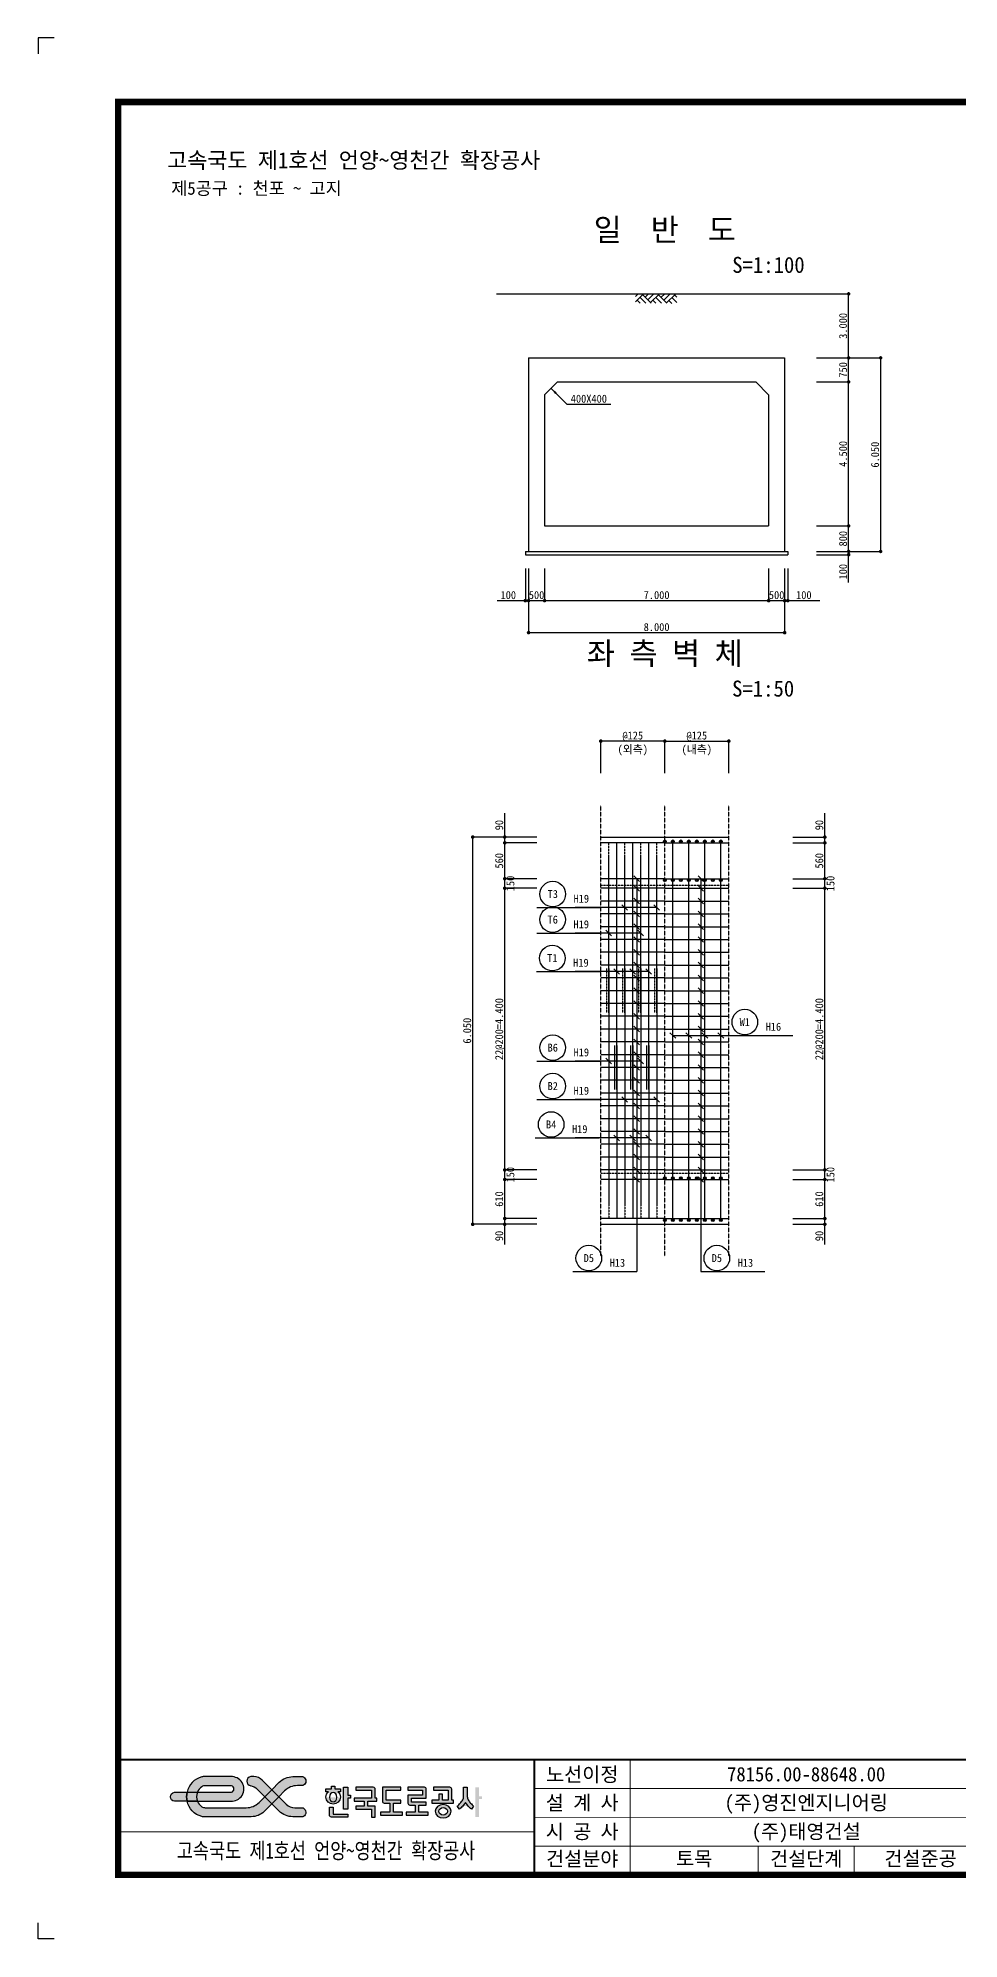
# Model space of a CAD drawing. Header units: millimetres. Extents: x 1330959 to 1373009, y -27555 to 2145.
# Drawn here: x 1330959 to 1345346, y -27555 to 2145 of the extents above; entities that cross this region are included whole.
import ezdxf
from ezdxf.enums import TextEntityAlignment as Align

# ---------------------------------------------------------------- set-up
doc = ezdxf.new("R2010")
doc.units = ezdxf.units.MM
for name, pattern in [('A-CENTR01', [2, 1.25, -0.25, 0.25, -0.25]), ('A-DASHD01', [0.75, 0.5, -0.25]), ('A-HIDDN01', [0.375, 0.25, -0.125])]:
    doc.linetypes.add(name, pattern=pattern)
for name, color, linetype in [('CS-CNTL', 1, 'A-CENTR01'), ('CS-CONC-MAJR', 4, 'Continuous'), ('CS-DIML', 1, 'Continuous'), ('CS-DIMT', 3, 'Continuous'), ('CS-MISC', 3, 'Continuous'), ('CS-RBAR-EREC', 6, 'Continuous'), ('CS-RBAR-MAJR', 6, 'Continuous'), ('CS-SYMB', 3, 'Continuous'), ('CS-SYMB-LIN3', 1, 'Continuous'), ('CS-TEXT', 3, 'Continuous'), ('CX-BORD', 3, 'Continuous'), ('CX-BORD-LIN1', 4, 'Continuous'), ('CX-BORD-LIN2', 3, 'Continuous'), ('CX-BORD-TEX2', 7, 'Continuous'), ('CX-BORD-TEX3', 6, 'Continuous'), ('CX-MISC', 2, 'Continuous'), ('CZ-TEX1', 6, 'Continuous'), ('CZ-TEX2', 3, 'Continuous')]:
    doc.layers.add(name, color=color, linetype=linetype)
doc.styles.add('A_STANDARD', font='DotumChe.ttf')
doc.styles.add('HY울L', font='DotumChe.ttf')
doc.styles.add('TB_TEXT', font='DotumChe.ttf')
doc.styles.add('TB_WMTXT', font='DotumChe.ttf')

# ---------------------------------------------------------------- blocks, each defined once
blk = doc.blocks.new('CXGLOGO-EX흑백')
h = blk.add_hatch(color=256)
h.paths.add_polyline_path([(12.63, 2.93), (13.94, 2.93, 0.130785), (14.2, 3, 0.568608), (14.23, 5.18, 0.139223), (13.96, 5.26), (11.43, 5.26, 0.198912), (7.89, 3.79), (5.96, 1.87), (7.79, 0.04), (9.3, 1.55, -0.198912)])
h.paths.add_polyline_path([(5.96, -1.79), (4.13, 0.04), (2.64, -1.46, -0.198912), (-0.68, -2.83), (-11.36, -2.83, -0.149968), (-12.24, -2.56, -0.149163), (-13.39, -1.14), (-16.1, -1.14, 0.278403), (-12.27, -5.13, 0.065939), (-11.87, -5.18), (0.62, -5.18, 0.198912), (3.94, -3.81)])
h.paths.add_polyline_path([(-16.1, 1.21), (-19.37, 1.21, 0.888889), (-19.37, -1.14), (-16.1, -1.14, -0.111111)])
h.paths.add_polyline_path([(-11.36, 2.91), (-4.68, 2.91, -0.057559), (-4.56, 2.9, -0.792918), (-4.56, 1.23, -0.057559), (-4.68, 1.21), (-13.39, 1.21, 0.193915), (-13.39, -1.14), (-4.74, -1.14, 1.071754), (-4.74, 5.26), (-11.87, 5.26, 0.065939), (-12.27, 5.21, 0.278403), (-16.1, 1.21), (-13.39, 1.21, -0.149163), (-12.24, 2.64, -0.149968)])
h = blk.add_hatch(color=256)
h.paths.add_polyline_path([(3.49, 4.34, 0.198912), (1.27, 5.26), (0.48, 5.26, 0.833808), (0.38, 2.93, -0.177326), (2.18, 1.99), (4.13, 0.04), (5.96, 1.87)])
h.paths.add_polyline_path([(9.74, -1.92), (7.79, 0.04), (5.96, -1.79), (7.89, -3.71, 0.198912), (11.43, -5.18), (13.94, -5.18, 0.129219), (14.2, -5.12, 0.604319), (14.13, -2.89, 0.11379), (13.9, -2.83), (11.96, -2.83, -0.198912)])
h = blk.add_hatch(color=256)
h.paths.add_polyline_path([(5.96, 1.87), (4.13, 0.04), (5.96, -1.79), (7.79, 0.04)])
h.paths.add_polyline_path([(-13.39, 1.21), (-16.1, 1.21, 0.111111), (-16.1, -1.14), (-13.39, -1.14, -0.193915)])
h = blk.add_hatch(color=256)
edge = h.paths.add_edge_path()
edge.add_line((55.91, 2.5), (56.86, 2.5))
edge.add_line((56.86, 2.5), (56.86, 0.09))
edge.add_arc((58.53, 0.09), 1.68, 180, 195.4084)
edge.add_arc((58.47, 0.08), 1.62, 195.4084, 211.407)
edge.add_arc((62.73, 2.67), 6.6, 211.407, 220.8846)
edge.add_arc((62.66, 2.61), 6.51, 220.8846, 230.4986)
edge.add_line((58.52, -2.41), (57.95, -3.23))
edge.add_arc((62.64, 2.48), 7.39, 221.3708, 230.5683, ccw=False)
edge.add_arc((62.86, 2.67), 7.69, 212.5284, 221.3728, ccw=False)
edge.add_arc((49.9, 2.67), 7.69, 318.6272, 327.4716, ccw=False)
edge.add_arc((50.12, 2.48), 7.39, 309.4317, 318.6292, ccw=False)
edge.add_line((54.82, -3.23), (54.24, -2.41))
edge.add_arc((50.17, 2.55), 6.42, 309.4355, 319.1813)
edge.add_arc((49.96, 2.73), 6.69, 319.1787, 328.5297)
edge.add_arc((54.29, 0.07), 1.61, 328.5765, 344.6082)
edge.add_arc((54.23, 0.09), 1.67, 344.5729, 360.0187)
edge.add_line((55.91, 0.09), (55.91, 2.5))
edge = h.paths.add_edge_path()
edge.add_arc((22.07, -0.1), 1.77, 0.3447, 51.8065, ccw=False)
edge.add_arc((21.99, -0.04), 1.86, 268.639, 358.4888, ccw=False)
edge.add_arc((21.9, -0.04), 1.86, 181.4953, 271.3769, ccw=False)
edge.add_arc((21.82, -0.1), 1.77, 128.1945, 179.6543, ccw=False)
edge.add_line((20.72, 1.3), (20.04, 1.3))
edge.add_line((20.04, 1.3), (20.04, 2.11))
edge.add_line((20.04, 2.11), (21.47, 2.11))
edge.add_line((21.47, 2.11), (21.47, 2.75))
edge.add_line((21.47, 2.75), (22.42, 2.75))
edge.add_line((22.42, 2.75), (22.42, 2.11))
edge.add_line((22.42, 2.11), (23.84, 2.11))
edge.add_line((23.84, 2.11), (23.84, 1.3))
edge.add_line((23.84, 1.3), (23.17, 1.3))
h.paths.add_polyline_path([(60.66, 0.17), (60.66, -0.6), (59.94, -0.6), (59.94, -5.25), (58.99, -5.25), (58.99, 2.5), (59.94, 2.5), (59.94, 0.17)])
edge = h.paths.add_edge_path()
edge.add_line((48.07, 2.5), (48.07, 1.72))
edge.add_line((48.07, 1.72), (51.87, 1.72))
edge.add_line((51.87, 1.72), (51.87, -0.86))
edge.add_line((51.87, -0.86), (50.44, -0.86))
edge.add_line((50.44, -0.86), (50.44, 0.69))
edge.add_line((50.44, 0.69), (49.49, 0.69))
edge.add_line((49.49, 0.69), (49.49, -0.86))
edge.add_line((49.49, -0.86), (47.59, -0.86))
edge.add_line((47.59, -0.86), (47.59, -1.63))
edge.add_line((47.59, -1.63), (53.29, -1.63))
edge.add_line((53.29, -1.63), (53.29, -0.86))
edge.add_line((53.29, -0.86), (52.82, -0.86))
edge.add_line((52.82, -0.86), (52.82, 1.98))
edge.add_arc((52.27, 1.98), 0.549, 360, 400.6008)
edge.add_arc((52.34, 2.04), 0.455, 40.6008, 89.6611)
edge.add_line((52.34, 2.5), (48.07, 2.5))
edge = h.paths.add_edge_path()
edge.add_line((41.42, 2.5), (41.42, 1.72))
edge.add_line((41.42, 1.72), (45.22, 1.72))
edge.add_line((45.22, 1.72), (45.22, 0.43))
edge.add_line((45.22, 0.43), (41.42, 0.43))
edge.add_line((41.42, 0.43), (41.42, -1.63))
edge.add_arc((41.97, -1.63), 0.549, 180, 220.6008)
edge.add_arc((41.9, -1.7), 0.455, 220.6008, 269.6611)
edge.add_line((41.89, -2.15), (43.32, -2.15))
edge.add_line((43.32, -2.15), (43.32, -3.96))
edge.add_line((43.32, -3.96), (40.94, -3.96))
edge.add_line((40.94, -3.96), (40.94, -4.73))
edge.add_line((40.94, -4.73), (46.64, -4.73))
edge.add_line((46.64, -4.73), (46.64, -3.96))
edge.add_line((46.64, -3.96), (44.27, -3.96))
edge.add_line((44.27, -3.96), (44.27, -2.15))
edge.add_line((44.27, -2.15), (46.17, -2.15))
edge.add_line((46.17, -2.15), (46.17, -1.38))
edge.add_line((46.17, -1.38), (42.37, -1.38))
edge.add_line((42.37, -1.38), (42.37, -0.34))
edge.add_line((42.37, -0.34), (46.17, -0.34))
edge.add_line((46.17, -0.34), (46.17, 1.98))
edge.add_arc((45.62, 1.98), 0.549, 360, 400.6008)
edge.add_arc((45.69, 2.04), 0.455, 40.6008, 89.6611)
edge.add_line((45.69, 2.5), (41.42, 2.5))
edge = h.paths.add_edge_path()
edge.add_line((39.52, 2.5), (34.77, 2.5))
edge.add_line((34.77, 2.5), (34.77, -1.12))
edge.add_arc((35.32, -1.12), 0.549, 180, 220.6008)
edge.add_arc((35.25, -1.18), 0.455, 220.6008, 269.6611)
edge.add_line((35.24, -1.63), (36.67, -1.63))
edge.add_line((36.67, -1.63), (36.67, -3.96))
edge.add_line((36.67, -3.96), (34.29, -3.96))
edge.add_line((34.29, -3.96), (34.29, -4.73))
edge.add_line((34.29, -4.73), (39.99, -4.73))
edge.add_line((39.99, -4.73), (39.99, -3.96))
edge.add_line((39.99, -3.96), (37.62, -3.96))
edge.add_line((37.62, -3.96), (37.62, -1.63))
edge.add_line((37.62, -1.63), (39.52, -1.63))
edge.add_line((39.52, -1.63), (39.52, -0.86))
edge.add_line((39.52, -0.86), (35.72, -0.86))
edge.add_line((35.72, -0.86), (35.72, 1.72))
edge.add_line((35.72, 1.72), (39.52, 1.72))
edge.add_line((39.52, 1.72), (39.52, 2.5))
edge = h.paths.add_edge_path()
edge.add_line((31.92, -5.25), (32.87, -5.25))
edge.add_line((32.87, -5.25), (32.87, -2.41))
edge.add_line((32.87, -2.41), (30.97, -2.41))
edge.add_line((30.97, -2.41), (30.97, -1.12))
edge.add_line((30.97, -1.12), (33.34, -1.12))
edge.add_line((33.34, -1.12), (33.34, -0.34))
edge.add_line((33.34, -0.34), (32.87, -0.34))
edge.add_line((32.87, -0.34), (32.87, 1.98))
edge.add_arc((32.32, 1.98), 0.549, 360, 400.6008)
edge.add_arc((32.39, 2.04), 0.455, 40.6008, 89.6611)
edge.add_line((32.39, 2.5), (27.88, 2.5))
edge.add_line((27.88, 2.5), (27.88, 1.72))
edge.add_line((27.88, 1.72), (31.92, 1.72))
edge.add_line((31.92, 1.72), (31.92, -0.34))
edge.add_line((31.92, -0.34), (27.41, -0.34))
edge.add_line((27.41, -0.34), (27.41, -1.12))
edge.add_line((27.41, -1.12), (30.02, -1.12))
edge.add_line((30.02, -1.12), (30.02, -2.41))
edge.add_line((30.02, -2.41), (27.88, -2.41))
edge.add_line((27.88, -2.41), (27.88, -3.18))
edge.add_line((27.88, -3.18), (31.92, -3.18))
edge.add_line((31.92, -3.18), (31.92, -5.25))
edge = h.paths.add_edge_path()
edge.add_line((25.74, -5.25), (21.47, -5.25))
edge.add_arc((21.47, -4.8), 0.449, 220.2619, 270, ccw=False)
edge.add_arc((21.55, -4.73), 0.558, 180.3389, 220.2619, ccw=False)
edge.add_arc((195.56, -3.7), 174.57, 179.6611, 180.3389, ccw=False)
edge.add_line((20.99, -2.67), (21.94, -2.67))
edge.add_line((21.94, -2.67), (21.94, -4.47))
edge.add_line((21.94, -4.47), (25.74, -4.47))
edge.add_line((25.74, -4.47), (25.74, -5.25))
edge = h.paths.add_edge_path(flags=16)
edge.add_ellipse((50.6, -3.77), major_axis=(-1.11, 0), ratio=0.86651, start_angle=0, end_angle=360)
edge = h.paths.add_edge_path()
edge.add_ellipse((50.6, -3.77), major_axis=(2.06, 0), ratio=0.842916, start_angle=0, end_angle=360, ccw=False)
h.paths.add_polyline_path([(26.46, 0.43), (26.46, -0.34), (25.74, -0.34), (25.74, -3.18), (24.67, -3.18), (24.67, 2.5), (25.74, 2.5), (25.74, 0.43)])
edge = h.paths.add_edge_path(flags=16)
edge.add_ellipse((21.94, -0.09), major_axis=(0, 1.22), ratio=0.776497, start_angle=0, end_angle=360, ccw=False)
for points in [[(-11.36, 2.91, 0.149968), (-12.24, 2.64, 0.149163), (-13.39, 1.21, 0.193915), (-13.39, -1.14), (-4.74, -1.14, 1.071754), (-4.74, 5.26), (-11.87, 5.26, 0.065939), (-12.27, 5.21, 0.278403), (-16.1, 1.21), (-13.39, 1.21), (-4.68, 1.21, 0.057559), (-4.56, 1.23, 0.792918), (-4.56, 2.9, 0.057559), (-4.68, 2.91), (-11.36, 2.91)], [(0.38, 2.93, -0.177326), (2.18, 1.99), (4.13, 0.04), (5.96, 1.87), (3.49, 4.34, 0.198912), (1.27, 5.26), (0.48, 5.26, 0.87142), (0.48, 2.91)], [(23.17, 1.3, -0.228396), (23.84, -0.09, -0.413446), (21.94, -1.89, -0.413609), (20.04, -0.09, -0.228387), (20.72, 1.3), (20.04, 1.3), (20.04, 2.11), (21.47, 2.11), (21.47, 2.75), (22.42, 2.75), (22.42, 2.11), (23.84, 2.11), (23.84, 1.3), (23.17, 1.3)], [(31.92, -5.25), (32.87, -5.25), (32.87, -2.41), (30.97, -2.41), (30.97, -1.12), (33.34, -1.12), (33.34, -0.34), (32.87, -0.34), (32.87, 1.98, 0.179031), (32.74, 2.34, 0.217397), (32.39, 2.5), (27.88, 2.5), (27.88, 1.72), (31.92, 1.72), (31.92, -0.34), (27.41, -0.34), (27.41, -1.12), (30.02, -1.12), (30.02, -2.41), (27.88, -2.41), (27.88, -3.18), (31.92, -3.18), (31.92, -5.25)], [(39.52, 2.5), (34.77, 2.5), (34.77, -1.12, 0.179031), (34.9, -1.48, 0.217397), (35.24, -1.63), (36.67, -1.63), (36.67, -3.96), (34.29, -3.96), (34.29, -4.73), (39.99, -4.73), (39.99, -3.96), (37.62, -3.96), (37.62, -1.63), (39.52, -1.63), (39.52, -0.86), (35.72, -0.86), (35.72, 1.72), (39.52, 1.72), (39.52, 2.5)], [(41.42, 2.5), (41.42, 1.72), (45.22, 1.72), (45.22, 0.43), (41.42, 0.43), (41.42, -1.63, 0.179031), (41.55, -1.99, 0.217397), (41.89, -2.15), (43.32, -2.15), (43.32, -3.96), (40.94, -3.96), (40.94, -4.73), (46.64, -4.73), (46.64, -3.96), (44.27, -3.96), (44.27, -2.15), (46.17, -2.15), (46.17, -1.38), (42.37, -1.38), (42.37, -0.34), (46.17, -0.34), (46.17, 1.98, 0.179031), (46.04, 2.34, 0.217397), (45.69, 2.5), (41.42, 2.5)], [(48.07, 2.5), (48.07, 1.72), (51.87, 1.72), (51.87, -0.86), (50.44, -0.86), (50.44, 0.69), (49.49, 0.69), (49.49, -0.86), (47.59, -0.86), (47.59, -1.63), (53.29, -1.63), (53.29, -0.86), (52.82, -0.86), (52.82, 1.98, 0.179031), (52.69, 2.34, 0.217397), (52.34, 2.5), (48.07, 2.5)], [(55.91, 2.5), (56.86, 2.5), (56.86, 0.09, 0.067333), (56.92, -0.35, 0.069921), (57.09, -0.77, 0.041378), (57.74, -1.65, 0.041974), (58.52, -2.41), (57.95, -3.23, -0.040153), (57.09, -2.41, -0.03861), (56.38, -1.46, -0.03861), (55.67, -2.41, -0.040153), (54.82, -3.23), (54.24, -2.41, 0.042549), (55.02, -1.65, 0.040824), (55.67, -0.77, 0.070066), (55.85, -0.35, 0.067497), (55.91, 0.09), (55.91, 2.5)], [(25.74, -5.25), (21.47, -5.25, -0.220496), (21.13, -5.09, -0.175981), (20.99, -4.73, -0.002958), (20.99, -2.67), (21.94, -2.67), (21.94, -4.47), (25.74, -4.47), (25.74, -5.25)]]:
    blk.add_lwpolyline(points, format="xyb")
for points in [[(14.2, 3, -0.130785), (13.94, 2.93), (12.63, 2.93, 0.198912), (9.3, 1.55), (7.79, 0.04), (5.96, 1.87), (7.89, 3.79, -0.198912), (11.43, 5.26), (13.96, 5.26, -0.139223), (14.23, 5.18, -0.568608)], [(-19.37, -1.14, -0.888889), (-19.37, 1.21), (-16.1, 1.21, 0.111111), (-16.1, -1.14)], [(-16.1, 1.21), (-13.39, 1.21, 0.193915), (-13.39, -1.14), (-16.1, -1.14, -0.111111)], [(5.96, -1.79), (3.94, -3.81, -0.198912), (0.62, -5.18), (-11.87, -5.18, -0.065939), (-12.27, -5.13, -0.278403), (-16.1, -1.14), (-13.39, -1.14, 0.149163), (-12.24, -2.56, 0.149968), (-11.36, -2.83), (-0.68, -2.83, 0.198912), (2.64, -1.46), (4.13, 0.04)], [(7.79, 0.04), (9.74, -1.92, 0.198912), (11.96, -2.83), (13.9, -2.83, -0.11379), (14.13, -2.89, -0.604319), (14.2, -5.12, -0.129219), (13.94, -5.18), (11.43, -5.18, -0.198912), (7.89, -3.71), (5.96, -1.79)]]:
    blk.add_lwpolyline(points, format="xyb", close=True)
blk.add_lwpolyline([(5.96, 1.87), (7.79, 0.04), (5.96, -1.79), (4.13, 0.04), (5.96, 1.87)])
blk.add_lwpolyline([(26.46, 0.43), (26.46, -0.34), (25.74, -0.34), (25.74, -3.18), (24.67, -3.18), (24.67, 2.5), (25.74, 2.5), (25.74, 0.43)], close=True)
at = {"extrusion": (0, 0, -1)}
blk.add_ellipse((21.94, -0.09), major_axis=(0, 1.22), ratio=0.776497, start_param=3.141593, end_param=9.424778, dxfattribs=at)
blk.add_ellipse((50.6, -3.77), major_axis=(2.06, 0), ratio=0.842916, dxfattribs=at)
blk.add_ellipse((50.6, -3.77), major_axis=(-1.11, 0), ratio=0.86651)
blk = doc.blocks.new('CXBLKA1-KHCA')
at = {"layer": 'CX-BORD-LIN1', "const_width": 0.4}
blk.add_lwpolyline([(808.15, 1279.54), (648.95, 1279.54), (648.95, 1390.34), (808.15, 1390.34)], close=True, dxfattribs=at)
at = {"layer": 'CX-BORD-LIN1'}
for points, const_width in [([(808.15, 1286.74), (648.95, 1286.74)], 0.12), ([(674.95, 1279.54), (674.95, 1286.74)], 0.12), ([(680.95, 1279.54), (680.95, 1286.74)], 0.06)]:
    blk.add_lwpolyline(points, dxfattribs=dict(at, const_width=const_width))
at = {"layer": 'CX-BORD-LIN2', "const_width": 0.06}
for points in [[(702.95, 1284.94), (674.95, 1284.94)], [(702.95, 1283.14), (674.95, 1283.14)], [(674.95, 1282.24), (648.95, 1282.24)], [(702.95, 1281.34), (674.95, 1281.34)], [(688.95, 1279.54), (688.95, 1281.34)], [(694.95, 1279.54), (694.95, 1281.34)]]:
    blk.add_lwpolyline(points, dxfattribs=at)
at = {"layer": 'CX-MISC'}
for points in [[(644.95, 1394.34), (643.95, 1394.34), (643.95, 1393.34)], [(644.95, 1275.54), (643.95, 1275.54), (643.95, 1276.54)]]:
    blk.add_lwpolyline(points, dxfattribs=at)
at = {"layer": 'CX-MISC', "xscale": 0.2400000000001228, "yscale": 0.2400000000001228, "zscale": 0.2000000000000568}
blk.add_blockref('CXGLOGO-EX흑백', (657.12, 1284.42), dxfattribs=at)
at = {"layer": 'CX-BORD-LIN1', "style": 'TB_TEXT'}
for tag, height, p in [('TR_RNUM5', 0.6, (705.97, 1286.07)), ('TR_RDAT5', 0.7, (712.45, 1286.14)), ('TR_DGN5', 0.7, (739.17, 1286.14)), ('TR_CHK5', 0.7, (747.17, 1286.14)), ('TR_APP5', 0.7, (755.17, 1286.14)), ('TR_RNUM4', 0.6, (705.97, 1284.87)), ('TR_RDAT4', 0.7, (712.45, 1284.94)), ('TR_DGN4', 0.7, (739.17, 1284.94)), ('TR_CHK4', 0.7, (747.17, 1284.94)), ('TR_APP4', 0.7, (755.17, 1284.94)), ('TR_RNUM3', 0.6, (705.97, 1283.67)), ('TR_RDAT3', 0.7, (712.45, 1283.74)), ('TR_DGN3', 0.7, (739.17, 1283.74)), ('TR_CHK3', 0.7, (747.17, 1283.74)), ('TR_APP3', 0.7, (755.17, 1283.74)), ('TR_RNUM2', 0.6, (705.97, 1282.47)), ('TR_RDAT2', 0.7, (712.45, 1282.54)), ('TR_DGN2', 0.7, (739.17, 1282.54)), ('TR_CHK2', 0.7, (747.17, 1282.54)), ('TR_APP2', 0.7, (755.17, 1282.54)), ('TR_RNUM1', 0.6, (705.97, 1281.27)), ('TR_RDAT1', 0.7, (712.45, 1281.34)), ('TR_DGN1', 0.7, (739.17, 1281.34)), ('TR_CHK1', 0.7, (747.17, 1281.34)), ('TR_APP1', 0.7, (755.17, 1281.34))]:
    blk.add_attdef(tag, text='', height=height, dxfattribs=at).set_placement(p, align=Align.MIDDLE_CENTER)
for tag, p in [('TR_RCON5', (717.41, 1286.14)), ('TR_RCON4', (717.41, 1284.94)), ('TR_RCON3', (717.41, 1283.74)), ('TR_RCON2', (717.41, 1282.54)), ('TR_RCON1', (717.41, 1281.34))]:
    blk.add_attdef(tag, text='', height=0.7, dxfattribs=at).set_placement(p, align=Align.MIDDLE_LEFT)
at = {"layer": 'CX-BORD-LIN2', "style": 'TB_TEXT'}
blk.add_attdef('TD_VERSION', text='', height=0.6, rotation=90, dxfattribs=at).set_placement((809.05, 1289.14), align=Align.MIDDLE_CENTER)
at = {"layer": 'CX-BORD-TEX2', "style": 'TB_WMTXT'}
for tag, height, p in [('TB_CNAME', 1, (652.02, 1385.91)), ('TB_CSCOP', 0.8, (652.27, 1384.31))]:
    blk.add_attdef(tag, text='', height=height, dxfattribs=at).set_placement(p, align=Align.BOTTOM_LEFT)
at = {"layer": 'CX-BORD-TEX2', "style": 'HY울L'}
for tag, height, p in [('TB_MTITIL', 2, (728.55, 1386.2)), ('TB_STITL', 1.4, (728.55, 1383.2))]:
    blk.add_attdef(tag, text='', height=height, dxfattribs=at).set_placement(p, align=Align.MIDDLE_CENTER)
at = {"layer": 'CX-BORD-TEX3', "style": 'TB_TEXT'}
for s, p in [('노선이정', (677.95, 1285.83)), ('설 계 사', (677.95, 1284.06)), ('시 공 사', (677.95, 1282.26)), ('건설분야', (677.95, 1280.56)), ('건설단계', (691.95, 1280.56))]:
    blk.add_text(s, height=0.9, dxfattribs=at).set_placement(p, align=Align.MIDDLE)
for tag, height, p in [('TD_LNDST', 0.9, (691.95, 1285.84)), ('TD_DSECT', 0.9, (770.05, 1285.84)), ('TD_DDIST', 0.9, (779.85, 1285.84)), ('TD_DNAME_TOP', 0.9, (799.95, 1285.13)), ('TD_DCOMP', 0.9, (691.95, 1284.06)), ('TD_CSECT', 0.9, (770.05, 1284.04)), ('TD_CDIST', 0.9, (779.85, 1284.04)), ('TD_DNAME_MAIN', 0.9, (799.95, 1283.83)), ('TD_CCOMP', 0.9, (691.95, 1282.26)), ('TD_HSCAL', 0.9, (773.12, 1282.29)), ('TD_VSCAL', 0.9, (780.32, 1282.29)), ('TD_DNAME_BOT', 0.6, (799.95, 1282.59)), ('TD_CNAME', 1, (661.95, 1281.06)), ('TD_FIELD', 0.9, (684.95, 1280.56)), ('TD_CSTEP', 0.9, (699.09, 1280.56)), ('TD_DWGCODE', 0.9, (776.35, 1280.5)), ('TD_DWGNO', 0.9, (799.95, 1280.54))]:
    blk.add_attdef(tag, text='', height=height, dxfattribs=at).set_placement(p, align=Align.MIDDLE_CENTER)

msp = doc.modelspace()

# ---------------------------------------------------------------- linework, layer by layer
at = {"layer": 'CS-CNTL', "linetype": 'A-DASHD01'}
for p, q in [((1339750, -16889), (1339750, -9839)), ((1340750, -16889), (1340750, -9839)), ((1341750, -16889), (1341750, -9839))]:
    msp.add_line(p, q, dxfattribs=at)
at = {"layer": 'CS-CONC-MAJR'}
for p, q in [((1338622, -2852), (1338622, -5877)), ((1338622, -2852), (1338872, -2852)), ((1338872, -2852), (1342372, -2852)), ((1342372, -2852), (1342622, -2852)), ((1342622, -2852), (1342622, -5877)), ((1338872, -3427), (1339072, -3227)), ((1339072, -3227), (1342172, -3227)), ((1342372, -3427), (1342172, -3227)), ((1338872, -3427), (1338872, -5477)), ((1342372, -3427), (1342372, -5477)), ((1338872, -5477), (1342372, -5477)), ((1338572, -5877), (1338572, -5927)), ((1338572, -5877), (1342672, -5877)), ((1338572, -5927), (1342672, -5927)), ((1338622, -5877), (1338872, -5877)), ((1338872, -5877), (1342372, -5877)), ((1342372, -5877), (1342622, -5877)), ((1342672, -5877), (1342672, -5927)), ((1339750, -10339), (1341750, -10339)), ((1339750, -16389), (1341750, -16389))]:
    msp.add_line(p, q, dxfattribs=at)
at = {"layer": 'CS-CONC-MAJR', "linetype": 'A-HIDDN01'}
for p, q in [((1339750, -11089), (1341750, -11089)), ((1339750, -15589), (1341750, -15589))]:
    msp.add_line(p, q, dxfattribs=at)
at = {"layer": 'CS-DIML'}
for p, q in [((1343122, -1852), (1343647, -1852)), ((1343622, -2852), (1343622, -1852)), ((1343122, -2852), (1343647, -2852)), ((1343122, -2852), (1343647, -2852)), ((1343622, -3227), (1343622, -2852)), ((1343622, -2852), (1344147, -2852)), ((1344122, -2852), (1344122, -5877)), ((1343122, -3227), (1343647, -3227)), ((1343622, -5477), (1343622, -3227)), ((1338972, -3327), (1339222, -3577)), ((1339222, -3577), (1339907, -3577)), ((1343122, -5477), (1343647, -5477)), ((1343622, -5877), (1343622, -5477)), ((1343122, -5877), (1343647, -5877)), ((1343122, -5877), (1343647, -5877)), ((1343122, -5927), (1343647, -5927)), ((1343622, -5927), (1343622, -5877)), ((1343622, -5877), (1344147, -5877)), ((1343622, -6364), (1343622, -5927)), ((1338572, -6145), (1338572, -6670)), ((1338622, -6145), (1338622, -6670)), ((1338622, -6145), (1338622, -6670)), ((1338872, -6145), (1338872, -6670)), ((1342372, -6145), (1342372, -6670)), ((1342622, -6145), (1342622, -6670)), ((1342622, -6145), (1342622, -6670)), ((1342672, -6145), (1342672, -6670)), ((1338134, -6645), (1338572, -6645)), ((1338572, -6645), (1338622, -6645)), ((1338622, -6645), (1338872, -6645)), ((1338622, -6645), (1338622, -7170)), ((1338872, -6645), (1342372, -6645)), ((1342372, -6645), (1342622, -6645)), ((1342622, -6645), (1342672, -6645)), ((1342622, -6645), (1342622, -7170)), ((1342672, -6645), (1343172, -6645)), ((1338622, -7145), (1342622, -7145)), ((1339750, -9339), (1339750, -8814)), ((1340750, -8839), (1339750, -8839)), ((1340750, -9339), (1340750, -8814)), ((1340750, -9339), (1340750, -8814)), ((1340750, -8839), (1341750, -8839)), ((1341750, -9339), (1341750, -8814)), ((1338250, -10339), (1338250, -9964)), ((1343250, -10339), (1343250, -9964)), ((1338250, -10339), (1337725, -10339)), ((1337750, -16389), (1337750, -10339)), ((1338750, -10339), (1338225, -10339)), ((1338250, -10429), (1338250, -10339)), ((1342750, -10339), (1343275, -10339)), ((1343250, -10429), (1343250, -10339)), ((1338750, -10429), (1338225, -10429)), ((1338250, -10989), (1338250, -10429)), ((1342750, -10429), (1343275, -10429)), ((1343250, -10989), (1343250, -10429)), ((1338750, -10989), (1338225, -10989)), ((1338750, -11139), (1338225, -11139)), ((1338250, -11139), (1338250, -10989)), ((1338250, -15539), (1338250, -11139)), ((1340313, -10989), (1340313, -17127)), ((1341313, -10989), (1341313, -17127)), ((1342750, -10989), (1343275, -10989)), ((1342750, -11139), (1343275, -11139)), ((1343250, -11139), (1343250, -10989)), ((1343250, -15539), (1343250, -11139)), ((1340625, -11439), (1339350, -11439)), ((1340375, -11839), (1339350, -11839)), ((1340500, -12439), (1339350, -12439)), ((1340875, -13439), (1342483, -13439)), ((1340375, -13839), (1339350, -13839)), ((1340625, -14439), (1339350, -14439)), ((1340500, -15039), (1339350, -15039)), ((1338750, -15539), (1338225, -15539)), ((1338750, -15689), (1338225, -15689)), ((1338250, -15689), (1338250, -15539)), ((1338250, -16299), (1338250, -15689)), ((1342750, -15539), (1343275, -15539)), ((1342750, -15689), (1343275, -15689)), ((1343250, -15689), (1343250, -15539)), ((1343250, -16299), (1343250, -15689)), ((1338750, -16299), (1338225, -16299)), ((1338250, -16389), (1338250, -16299)), ((1342750, -16299), (1343275, -16299)), ((1343250, -16389), (1343250, -16299)), ((1338250, -16389), (1337725, -16389)), ((1338750, -16389), (1338225, -16389)), ((1338250, -16702), (1338250, -16389)), ((1342750, -16389), (1343275, -16389)), ((1343250, -16702), (1343250, -16389))]:
    msp.add_line(p, q, dxfattribs=at)
msp.add_solid([(1338972, -3327), (1339037, -3417), (1338972, -3327), (1339063, -3391)], dxfattribs=at)
at = {"layer": 'CS-MISC'}
for p, q in [((1340269, -10945), (1340357, -11033)), ((1341269, -10945), (1341357, -11033)), ((1340269, -11095), (1340357, -11183)), ((1341269, -11095), (1341357, -11183)), ((1340081, -11395), (1340170, -11483)), ((1340269, -11295), (1340357, -11383)), ((1340269, -11495), (1340357, -11583)), ((1340581, -11395), (1340670, -11483)), ((1341269, -11295), (1341357, -11383)), ((1341269, -11495), (1341357, -11583)), ((1339831, -11795), (1339920, -11883)), ((1340269, -11695), (1340357, -11783)), ((1340331, -11795), (1340420, -11883)), ((1341269, -11695), (1341357, -11783)), ((1340269, -11895), (1340357, -11983)), ((1340269, -12095), (1340357, -12183)), ((1341269, -11895), (1341357, -11983)), ((1341269, -12095), (1341357, -12183)), ((1339956, -12395), (1340045, -12483)), ((1340206, -12395), (1340295, -12483)), ((1340269, -12295), (1340357, -12383)), ((1340456, -12395), (1340545, -12483)), ((1341269, -12295), (1341357, -12383)), ((1340269, -12495), (1340357, -12583)), ((1340269, -12695), (1340357, -12783)), ((1341269, -12495), (1341357, -12583)), ((1341269, -12695), (1341357, -12783)), ((1340269, -12895), (1340357, -12983)), ((1341269, -12895), (1341357, -12983)), ((1340269, -13095), (1340357, -13183)), ((1340269, -13295), (1340357, -13383)), ((1341269, -13095), (1341357, -13183)), ((1341269, -13295), (1341357, -13383)), ((1340269, -13495), (1340357, -13583)), ((1340831, -13395), (1340920, -13483)), ((1341081, -13395), (1341170, -13483)), ((1341269, -13495), (1341357, -13583)), ((1341331, -13395), (1341420, -13483)), ((1341581, -13395), (1341670, -13483)), ((1339831, -13795), (1339920, -13883)), ((1340269, -13695), (1340357, -13783)), ((1340269, -13895), (1340357, -13983)), ((1340331, -13795), (1340420, -13883)), ((1341269, -13695), (1341357, -13783)), ((1341269, -13895), (1341357, -13983)), ((1340269, -14095), (1340357, -14183)), ((1341269, -14095), (1341357, -14183)), ((1340081, -14395), (1340170, -14483)), ((1340269, -14295), (1340357, -14383)), ((1340269, -14495), (1340357, -14583)), ((1340581, -14395), (1340670, -14483)), ((1341269, -14295), (1341357, -14383)), ((1341269, -14495), (1341357, -14583)), ((1340269, -14695), (1340357, -14783)), ((1341269, -14695), (1341357, -14783)), ((1339956, -14995), (1340045, -15083)), ((1340206, -14995), (1340295, -15083)), ((1340269, -14895), (1340357, -14983)), ((1340269, -15095), (1340357, -15183)), ((1340456, -14995), (1340545, -15083)), ((1341269, -14895), (1341357, -14983)), ((1341269, -15095), (1341357, -15183)), ((1340269, -15295), (1340357, -15383)), ((1341269, -15295), (1341357, -15383)), ((1340269, -15495), (1340357, -15583)), ((1340269, -15645), (1340357, -15733)), ((1341269, -15495), (1341357, -15583)), ((1341269, -15645), (1341357, -15733))]:
    msp.add_line(p, q, dxfattribs=at)
at = {"layer": 'CS-MISC', "color": 1, "const_width": 27.5}
for points in [[(1343622, -1838, 1), (1343622, -1865, 1)], [(1343622, -2838, 1), (1343622, -2865, 1)], [(1343622, -2838, 1), (1343622, -2865, 1)], [(1344122, -2838, 1), (1344122, -2865, 1)], [(1343622, -3213, 1), (1343622, -3240, 1)], [(1343622, -3213, 1), (1343622, -3240, 1)], [(1343622, -5463, 1), (1343622, -5490, 1)], [(1343622, -5463, 1), (1343622, -5490, 1)], [(1343622, -5863, 1), (1343622, -5890, 1)], [(1343622, -5863, 1), (1343622, -5890, 1)], [(1343622, -5913, 1), (1343622, -5940, 1)], [(1344122, -5863, 1), (1344122, -5890, 1)], [(1338572, -6631, 1), (1338572, -6659, 1)], [(1338622, -6631, 1), (1338622, -6659, 1)], [(1338622, -6631, 1), (1338622, -6659, 1)], [(1338872, -6631, 1), (1338872, -6659, 1)], [(1338872, -6631, 1), (1338872, -6659, 1)], [(1342372, -6631, 1), (1342372, -6659, 1)], [(1342372, -6631, 1), (1342372, -6659, 1)], [(1342622, -6631, 1), (1342622, -6659, 1)], [(1342622, -6631, 1), (1342622, -6659, 1)], [(1342672, -6631, 1), (1342672, -6659, 1)], [(1342672, -6631, 1), (1342672, -6659, 1)], [(1338622, -7131, 1), (1338622, -7159, 1)], [(1342622, -7131, 1), (1342622, -7159, 1)], [(1339750, -8825, 1), (1339750, -8853, 1)], [(1340750, -8825, 1), (1340750, -8853, 1)], [(1340750, -8825, 1), (1340750, -8853, 1)], [(1341750, -8825, 1), (1341750, -8853, 1)], [(1337750, -10325, 1), (1337750, -10353, 1)], [(1338250, -10325, 1), (1338250, -10353, 1)], [(1338250, -10325, 1), (1338250, -10353, 1)], [(1343250, -10325, 1), (1343250, -10353, 1)], [(1343250, -10325, 1), (1343250, -10353, 1)], [(1338250, -10415, 1), (1338250, -10443, 1)], [(1338250, -10415, 1), (1338250, -10443, 1)], [(1343250, -10415, 1), (1343250, -10443, 1)], [(1343250, -10415, 1), (1343250, -10443, 1)], [(1338250, -10975, 1), (1338250, -11003, 1)], [(1338250, -10975, 1), (1338250, -11003, 1)], [(1343250, -10975, 1), (1343250, -11003, 1)], [(1343250, -10975, 1), (1343250, -11003, 1)], [(1338250, -11125, 1), (1338250, -11153, 1)], [(1338250, -11125, 1), (1338250, -11153, 1)], [(1343250, -11125, 1), (1343250, -11153, 1)], [(1343250, -11125, 1), (1343250, -11153, 1)], [(1338250, -15525, 1), (1338250, -15553, 1)], [(1338250, -15525, 1), (1338250, -15553, 1)], [(1338250, -15675, 1), (1338250, -15703, 1)], [(1338250, -15675, 1), (1338250, -15703, 1)], [(1343250, -15525, 1), (1343250, -15553, 1)], [(1343250, -15525, 1), (1343250, -15553, 1)], [(1343250, -15675, 1), (1343250, -15703, 1)], [(1343250, -15675, 1), (1343250, -15703, 1)], [(1338250, -16285, 1), (1338250, -16313, 1)], [(1338250, -16285, 1), (1338250, -16313, 1)], [(1343250, -16285, 1), (1343250, -16313, 1)], [(1343250, -16285, 1), (1343250, -16313, 1)], [(1337750, -16375, 1), (1337750, -16403, 1)], [(1338250, -16375, 1), (1338250, -16403, 1)], [(1343250, -16375, 1), (1343250, -16403, 1)]]:
    msp.add_lwpolyline(points, format="xyb", close=True, dxfattribs=at)
at = {"layer": 'CS-RBAR-EREC'}
for p, q in [((1340750, -10429), (1339750, -10429)), ((1340750, -10429), (1341750, -10429)), ((1340750, -10989), (1339750, -10989)), ((1340750, -11139), (1339750, -11139)), ((1340750, -10989), (1341750, -10989)), ((1340750, -11139), (1341750, -11139)), ((1340750, -11339), (1339750, -11339)), ((1340750, -11539), (1339750, -11539)), ((1340750, -11339), (1341750, -11339)), ((1340750, -11539), (1341750, -11539)), ((1340750, -11739), (1339750, -11739)), ((1340750, -11739), (1341750, -11739)), ((1340750, -11939), (1339750, -11939)), ((1340750, -12139), (1339750, -12139)), ((1340750, -11939), (1341750, -11939)), ((1340750, -12139), (1341750, -12139)), ((1340750, -12339), (1339750, -12339)), ((1340750, -12339), (1341750, -12339)), ((1340750, -12539), (1339750, -12539)), ((1340750, -12739), (1339750, -12739)), ((1340750, -12539), (1341750, -12539)), ((1340750, -12739), (1341750, -12739)), ((1340750, -12939), (1339750, -12939)), ((1340750, -12939), (1341750, -12939)), ((1340750, -13139), (1339750, -13139)), ((1340750, -13339), (1339750, -13339)), ((1340750, -13139), (1341750, -13139)), ((1340750, -13339), (1341750, -13339)), ((1340750, -13539), (1339750, -13539)), ((1340750, -13539), (1341750, -13539)), ((1340750, -13739), (1339750, -13739)), ((1340750, -13939), (1339750, -13939)), ((1340750, -13739), (1341750, -13739)), ((1340750, -13939), (1341750, -13939)), ((1340750, -14139), (1339750, -14139)), ((1340750, -14139), (1341750, -14139)), ((1340750, -14339), (1339750, -14339)), ((1340750, -14539), (1339750, -14539)), ((1340750, -14339), (1341750, -14339)), ((1340750, -14539), (1341750, -14539)), ((1340750, -14739), (1339750, -14739)), ((1340750, -14739), (1341750, -14739)), ((1340750, -14939), (1339750, -14939)), ((1340750, -15139), (1339750, -15139)), ((1340750, -14939), (1341750, -14939)), ((1340750, -15139), (1341750, -15139)), ((1340750, -15339), (1339750, -15339)), ((1340750, -15339), (1341750, -15339)), ((1340750, -15539), (1339750, -15539)), ((1340750, -15689), (1339750, -15689)), ((1340750, -15539), (1341750, -15539)), ((1340750, -15689), (1341750, -15689)), ((1340750, -16299), (1339750, -16299)), ((1340750, -16299), (1341750, -16299))]:
    msp.add_line(p, q, dxfattribs=at)
at = {"layer": 'CS-RBAR-MAJR', "linetype": 'A-HIDDN01'}
for p, q in [((1339875, -10629), (1339875, -10429)), ((1340125, -10629), (1340125, -10429)), ((1340375, -10629), (1340375, -10429)), ((1340625, -10629), (1340625, -10429)), ((1339845, -13084), (1339845, -12394)), ((1340095, -13084), (1340095, -12394)), ((1340345, -13084), (1340345, -12394)), ((1340595, -13084), (1340595, -12394)), ((1339875, -16099), (1339875, -16299)), ((1340125, -16099), (1340125, -16299)), ((1340375, -16099), (1340375, -16299)), ((1340625, -16099), (1340625, -16299))]:
    msp.add_line(p, q, dxfattribs=at)
at = {"layer": 'CS-RBAR-MAJR', "linetype": 'Continuous'}
for p, q in [((1339875, -13084), (1339875, -10629)), ((1340000, -10629), (1340000, -10429)), ((1340000, -14284), (1340000, -10629)), ((1340125, -13084), (1340125, -10629)), ((1340250, -10629), (1340250, -10429)), ((1340250, -14284), (1340250, -10629)), ((1340375, -13084), (1340375, -10629)), ((1340500, -10629), (1340500, -10429)), ((1340500, -14284), (1340500, -10629)), ((1340625, -13084), (1340625, -10629)), ((1340875, -16299), (1340875, -10429)), ((1341125, -16299), (1341125, -10429)), ((1341375, -16299), (1341375, -10429)), ((1341625, -16299), (1341625, -10429)), ((1339875, -12394), (1339875, -16099)), ((1340125, -12394), (1340125, -16099)), ((1340375, -12394), (1340375, -16099)), ((1340625, -12394), (1340625, -16099)), ((1339970, -14284), (1339970, -13594)), ((1340000, -13594), (1340000, -16099)), ((1340220, -14284), (1340220, -13594)), ((1340250, -13594), (1340250, -16099)), ((1340470, -14284), (1340470, -13594)), ((1340500, -13594), (1340500, -16099)), ((1340000, -16099), (1340000, -16299)), ((1340250, -16099), (1340250, -16299)), ((1340500, -16099), (1340500, -16299))]:
    msp.add_line(p, q, dxfattribs=at)
at = {"layer": 'CS-RBAR-MAJR', "const_width": 22.5}
for points in [[(1340762, -10407, 1), (1340739, -10407, 1)], [(1340887, -10407, 1), (1340864, -10407, 1)], [(1341012, -10407, 1), (1340989, -10407, 1)], [(1341137, -10407, 1), (1341114, -10407, 1)], [(1341262, -10407, 1), (1341239, -10407, 1)], [(1341387, -10407, 1), (1341364, -10407, 1)], [(1341512, -10407, 1), (1341489, -10407, 1)], [(1341637, -10407, 1), (1341614, -10407, 1)], [(1340762, -11012, 1), (1340739, -11012, 1)], [(1340887, -11012, 1), (1340864, -11012, 1)], [(1341012, -11012, 1), (1340989, -11012, 1)], [(1341137, -11012, 1), (1341114, -11012, 1)], [(1341262, -11012, 1), (1341239, -11012, 1)], [(1341387, -11012, 1), (1341364, -11012, 1)], [(1341512, -11012, 1), (1341489, -11012, 1)], [(1341637, -11012, 1), (1341614, -11012, 1)], [(1340762, -15667, 1), (1340739, -15667, 1)], [(1340887, -15667, 1), (1340864, -15667, 1)], [(1341012, -15667, 1), (1340989, -15667, 1)], [(1341137, -15667, 1), (1341114, -15667, 1)], [(1341262, -15667, 1), (1341239, -15667, 1)], [(1341387, -15667, 1), (1341364, -15667, 1)], [(1341512, -15667, 1), (1341489, -15667, 1)], [(1341637, -15667, 1), (1341614, -15667, 1)], [(1340762, -16322, 1), (1340739, -16322, 1)], [(1340887, -16322, 1), (1340864, -16322, 1)], [(1341012, -16322, 1), (1340989, -16322, 1)], [(1341137, -16322, 1), (1341114, -16322, 1)], [(1341262, -16322, 1), (1341239, -16322, 1)], [(1341387, -16322, 1), (1341364, -16322, 1)], [(1341512, -16322, 1), (1341489, -16322, 1)], [(1341637, -16322, 1), (1341614, -16322, 1)]]:
    msp.add_lwpolyline(points, format="xyb", close=True, dxfattribs=at)
at = {"layer": 'CS-RBAR-MAJR'}
for centre in [(1340750, -10407), (1340875, -10407), (1341000, -10407), (1341125, -10407), (1341250, -10407), (1341375, -10407), (1341500, -10407), (1341625, -10407), (1340750, -11012), (1340875, -11012), (1341000, -11012), (1341125, -11012), (1341250, -11012), (1341375, -11012), (1341500, -11012), (1341625, -11012), (1340750, -15667), (1340875, -15667), (1341000, -15667), (1341125, -15667), (1341250, -15667), (1341375, -15667), (1341500, -15667), (1341625, -15667), (1340750, -16322), (1340875, -16322), (1341000, -16322), (1341125, -16322), (1341250, -16322), (1341375, -16322), (1341500, -16322), (1341625, -16322)]:
    msp.add_circle(centre, 22.5, dxfattribs=at)
at = {"layer": 'CS-SYMB'}
for p, q in [((1338122, -1852), (1343122, -1852)), ((1340295, -1977), (1340419, -1853)), ((1340295, -1894), (1340335, -1853)), ((1340365, -1999), (1340319, -1952)), ((1340454, -1999), (1340364, -1908)), ((1340538, -1999), (1340406, -1866)), ((1340443, -1903), (1340494, -1852)), ((1340486, -1947), (1340581, -1852)), ((1340528, -1988), (1340665, -1852)), ((1340611, -1997), (1340565, -1951)), ((1340700, -1997), (1340610, -1907)), ((1340784, -1997), (1340652, -1865)), ((1340693, -1906), (1340744, -1854)), ((1340736, -1949), (1340831, -1854)), ((1340778, -1991), (1340915, -1854)), ((1340861, -2000), (1340815, -1953)), ((1340938, -1988), (1340860, -1909)), ((1340938, -1903), (1340902, -1867))]:
    msp.add_line(p, q, dxfattribs=at)
at = {"layer": 'CS-SYMB-LIN3'}
for p, q in [((1338750, -11439), (1339750, -11439)), ((1338749, -11839), (1339749, -11839)), ((1338744, -12439), (1339744, -12439)), ((1341750, -13439), (1342750, -13439)), ((1338750, -13839), (1339750, -13839)), ((1338750, -14439), (1339750, -14439)), ((1338725, -15039), (1339725, -15039)), ((1339313, -17127), (1340313, -17127)), ((1341313, -17127), (1342313, -17127))]:
    msp.add_line(p, q, dxfattribs=at)
for centre in [(1339000, -11229), (1338999, -11629), (1338994, -12229), (1342000, -13229), (1339000, -13629), (1339000, -14229), (1338975, -14829), (1339563, -16917), (1341563, -16917)]:
    msp.add_circle(centre, 200, dxfattribs=at)

# ---------------------------------------------------------------- block references
at = {"layer": 'CX-BORD'}
ref = msp.add_blockref('CXBLKA1-KHCA', (1169973, -346439), dxfattribs=dict(at, xscale=250, yscale=250, zscale=250))
ref.add_attrib('TB_CSCOP', '제5공구 : 천포 ~ 고지', dxfattribs={"layer": 'CX-BORD-TEX2', "height": 200, "style": 'TB_WMTXT'}).set_placement((1333041, -363), align=Align.BOTTOM_LEFT)
ref.add_attrib('TB_CNAME', '고속국도 제1호선 언양~영천간 확장공사', dxfattribs={"layer": 'CX-BORD-TEX2', "height": 250, "style": 'TB_WMTXT'}).set_placement((1332976, 37), align=Align.BOTTOM_LEFT)
ref.add_attrib('TD_LNDST', '78156.00-88648.00', dxfattribs={"layer": 'CX-BORD-TEX3', "height": 225, "style": 'TB_TEXT'}).set_placement((1342959, -24980), align=Align.MIDDLE_CENTER)
ref.add_attrib('TD_CSTEP', '건설준공', dxfattribs={"layer": 'CX-BORD-TEX3', "height": 225, "style": 'TB_TEXT'}).set_placement((1344746, -26298), align=Align.MIDDLE_CENTER)
ref.add_attrib('TD_FIELD', '토목', dxfattribs={"layer": 'CX-BORD-TEX3', "height": 225, "style": 'TB_TEXT'}).set_placement((1341209, -26298), align=Align.MIDDLE_CENTER)
ref.add_attrib('TD_CCOMP', '(주)태영건설', dxfattribs={"layer": 'CX-BORD-TEX3', "height": 225, "style": 'TB_TEXT'}).set_placement((1342959, -25875), align=Align.MIDDLE_CENTER)
ref.add_attrib('TD_DCOMP', '(주)영진엔지니어링', dxfattribs={"layer": 'CX-BORD-TEX3', "height": 225, "style": 'TB_TEXT'}).set_placement((1342959, -25425), align=Align.MIDDLE_CENTER)
ref.add_attrib('TD_CNAME', '고속국도 제1호선 언양~영천간 확장공사', dxfattribs={"layer": 'CX-BORD-TEX3', "height": 250, "style": 'TB_TEXT', "width": 0.8}).set_placement((1335459, -26175), align=Align.MIDDLE_CENTER)

# ---------------------------------------------------------------- texts
at = {"layer": 'CS-DIMT', "style": 'A_STANDARD'}
for s, p in [('3.000', (1343597, -2352)), ('750', (1343597, -3039)), ('4.500', (1343597, -4352)), ('6.050', (1344097, -4364)), ('800', (1343597, -5677)), ('90', (1338225, -10152)), ('90', (1343225, -10152)), ('560', (1338225, -10709)), ('560', (1343225, -10709)), ('150', (1338400, -11064)), ('150', (1343400, -11064)), ('22@200=4.400', (1338225, -13339)), ('22@200=4.400', (1343225, -13339)), ('6.050', (1337725, -13364)), ('150', (1338400, -15614)), ('150', (1343400, -15614)), ('610', (1338225, -15994)), ('610', (1343225, -15994))]:
    msp.add_text(s, height=125, rotation=90, dxfattribs=at).set_placement(p, align=Align.CENTER)
for s, p in [('400X400', (1339564, -3552)), ('500', (1338747, -6620)), ('7.000', (1340622, -6620)), ('500', (1342497, -6620)), ('100', (1342922, -6620)), ('8.000', (1340622, -7120)), ('(외측)', (1340250, -9030)), ('@125', (1340250, -8814)), ('(내측)', (1341250, -9030)), ('@125', (1341250, -8814))]:
    msp.add_text(s, height=125, dxfattribs=at).set_placement(p, align=Align.CENTER)
for s, p in [('100', (1343597, -6314)), ('90', (1338225, -16652)), ('90', (1343225, -16652))]:
    msp.add_text(s, height=125, rotation=90, dxfattribs=at).set_placement(p)
msp.add_text('100', height=125, dxfattribs=at).set_placement((1338184, -6620))
at = {"layer": 'CS-TEXT', "style": 'A_STANDARD'}
for s, p in [('T3', (1339000, -11229)), ('T6', (1338999, -11629)), ('T1', (1338994, -12229)), ('W1', (1342000, -13229)), ('B6', (1339000, -13629)), ('B2', (1339000, -14229)), ('B4', (1338975, -14829)), ('D5', (1339563, -16917)), ('D5', (1341563, -16917))]:
    msp.add_text(s, height=125, dxfattribs=at).set_placement(p, align=Align.MIDDLE)
for s, p in [('H19', (1339325, -11364)), ('H19', (1339324, -11764)), ('H19', (1339319, -12364)), ('H16', (1342325, -13364)), ('H19', (1339325, -13764)), ('H19', (1339325, -14364)), ('H19', (1339300, -14964)), ('H13', (1339888, -17052)), ('H13', (1341888, -17052))]:
    msp.add_text(s, height=125, dxfattribs=at).set_placement(p)
at = {"layer": 'CZ-TEX1', "style": 'A_STANDARD'}
for s, p in [('일  반  도', (1340750, -1024)), ('좌 측 벽 체', (1340750, -7644))]:
    msp.add_text(s, height=350, dxfattribs=at).set_placement(p, align=Align.CENTER)
at = {"layer": 'CZ-TEX2', "style": 'A_STANDARD'}
for s, p in [('S=1:100', (1341804, -1524)), ('S=1:50', (1341802, -8144))]:
    msp.add_text(s, height=250, dxfattribs=at).set_placement(p)

doc.saveas('drawing.dxf')
